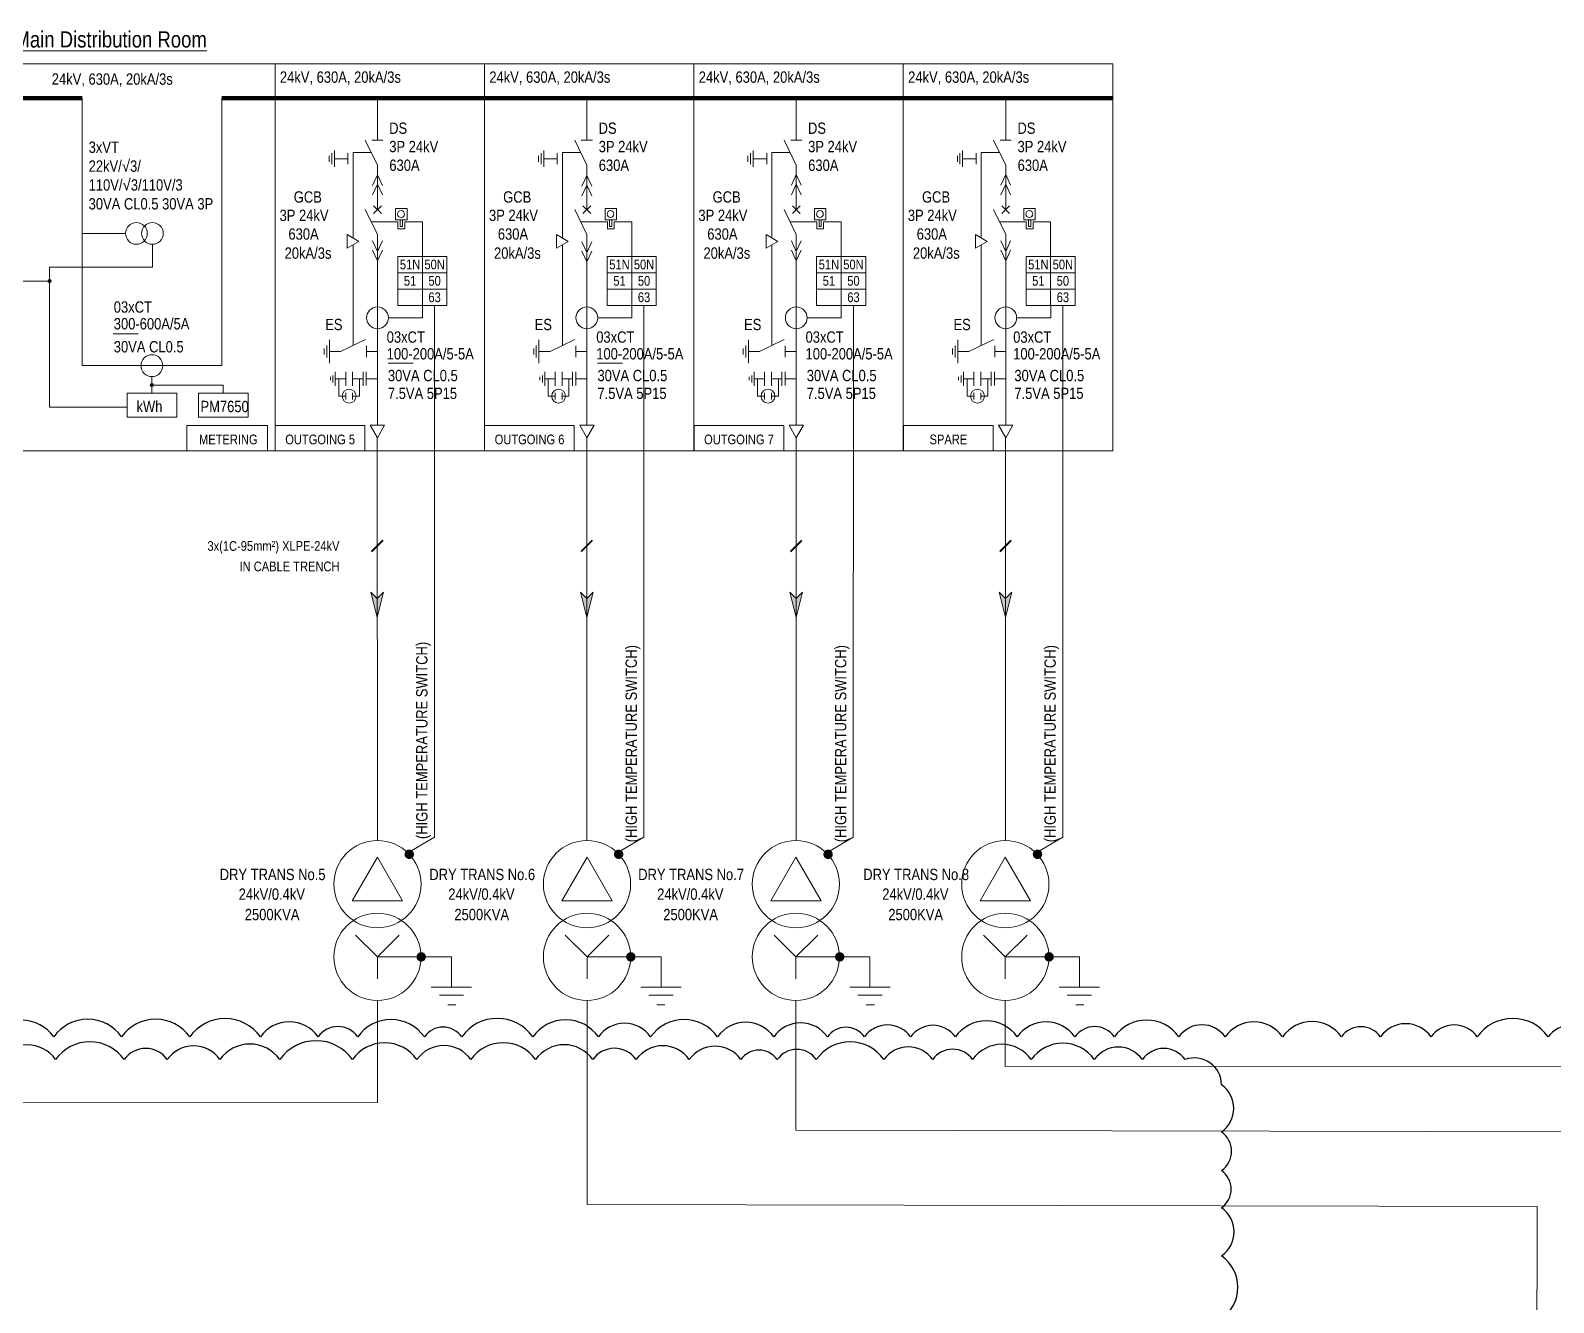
# Model space of a CAD drawing. Header units: millimetres. Extents: x -116965 to 323937, y 291661 to 566926.
# Drawn here: x -55568 to -54170, y 338755 to 339923 of the extents above; entities that cross this region are included whole.
import ezdxf
from ezdxf.enums import TextEntityAlignment as Align

# ---------------------------------------------------------------- set-up
doc = ezdxf.new("R2010")
doc.units = ezdxf.units.MM
doc.layers.get('0').update_dxf_attribs({"lineweight": 18})
doc.layers.add('A-Wall', color=7, linetype='Continuous')
doc.layers.add('HV-MV Equipment', color=4, linetype='Continuous', lineweight=9)
doc.styles.add('Hel-Con', font='')
doc.styles.add('VNI-HELVE-CONDENSE', font='')
doc.styles.get('Hel-Con').set_extended_font_data('VNI-Helve-Condense')
doc.styles.get('VNI-HELVE-CONDENSE').set_extended_font_data('VNI-Helve-Condense')

# ---------------------------------------------------------------- blocks, each defined once
blk = doc.blocks.new('$N-mt3')
at = {"linetype": 'Continuous'}
blk.add_hatch(color=0, dxfattribs=at).paths.add_polyline_path([(0.25, 0), (0, 0.25), (1, 0), (0, -0.25)])
at = {"color": 0, "linetype": 'Continuous'}
blk.add_lwpolyline([(0.25, 0), (0, 0.25), (1, 0), (0, -0.25)], close=True, dxfattribs=at)

msp = doc.modelspace()

# ---------------------------------------------------------------- hatches: boundary and pattern name
at = {"layer": 'HV-MV Equipment', "lineweight": 9}
h = msp.add_hatch(color=8, dxfattribs=at)
edge = h.paths.add_edge_path()
edge.add_arc((-55550.941126, 339693.327115), 1.508392, 0, 360)
h = msp.add_hatch(color=8, dxfattribs=at)
edge = h.paths.add_edge_path()
edge.add_arc((-55456.882353, 339597.911124), 1.508392, 0, 360)

# ---------------------------------------------------------------- linework, layer by layer
at = {"color": 1, "lineweight": -3}
msp.add_lwpolyline([(-54134.192644, 338999.377591, 0.52056705), (-54174.496405, 338999.377591, 0.52056705), (-54239.68089, 338999.377591, 0.52056705), (-54282.130102, 338999.377591, 0.52056705), (-54328.587411, 338999.377591, 0.52056705), (-54364.382571, 338999.377591, 0.52056705), (-54418.428817, 338999.377591, 0.52056705), (-54471.215665, 338999.377591, 0.52056705), (-54513.768641, 338999.377591, 0.52056705), (-54572.985739, 338999.377591, 0.52056705), (-54609.202054, 338999.377591, 0.52056705), (-54662.138443, 338999.377591, 0.52056705), (-54719.005617, 338999.377591, 0.52056705), (-54760.064202, 338999.377591, 0.52056705), (-54802.507311, 338999.377591, 0.52056705), (-54836.517137, 338999.377591, 0.52056705), (-54885.867602, 338999.377591, 0.52056705), (-54937.481522, 338999.377591, 0.52056705), (-54998.892902, 338999.377591, 0.52056705), (-55046.82629, 338999.377591, 0.52056705), (-55107.09526, 338999.377591, 0.52056705), (-55172.379438, 338999.377591, 0.52056705), (-55206.693433, 338999.377591, 0.52056705), (-55267.940012, 338999.377591, 0.52056705), (-55304.250935, 338999.377591, 0.52056705), (-55357.336865, 338999.377591, 0.52056705), (-55422.188697, 338999.377591, 0.52056705), (-55484.794368, 338999.377591, 0.52056705), (-55547.030764, 338999.377591, 0.52056705), (-55605.579507, 338999.377591, 0.52056705)], format="xyb", dxfattribs=at)
at = {"color": 3, "lineweight": -3}
msp.add_lwpolyline([(-54474.535088, 338740.591086, 0.52056705), (-54474.535088, 338798.299553, 0.52056705), (-54474.535088, 338842.47713, 0.52056705), (-54474.535088, 338876.569357, 0.52056705), (-54474.535088, 338912.137663, 0.52056705), (-54474.535088, 338955.384425, 0.52056705), (-54507.996101, 338978.523039, 0.52056705), (-54547.256129, 338978.523039, 0.52056705), (-54591.394032, 338978.523039, 0.52056705), (-54649.284593, 338978.523039, 0.52056705), (-54703.205713, 338978.523039, 0.52056705), (-54739.83301, 338978.523039, 0.52056705), (-54784.612819, 338978.523039, 0.52056705), (-54846.781058, 338978.523039, 0.52056705), (-54882.60165, 338978.523039, 0.52056705), (-54915.96245, 338978.523039, 0.52056705), (-54963.35566, 338978.523039, 0.52056705), (-55012.219863, 338978.523039, 0.52056705), (-55052.063812, 338978.523039, 0.52056705), (-55104.520043, 338978.523039, 0.52056705), (-55163.963996, 338978.523039, 0.52056705), (-55213.533176, 338978.523039, 0.52056705), (-55272.794018, 338978.523039, 0.52056705), (-55339.451529, 338978.523039, 0.52056705), (-55394.480471, 338978.523039, 0.52056705), (-55442.79941, 338978.523039, 0.52056705), (-55482.433798, 338978.523039, 0.52056705), (-55545.350757, 338978.523039, 0.52056705), (-55597.692035, 338978.523039, 0.52056705)], format="xyb", dxfattribs=at)
at = {"layer": 'A-Wall', "color": 5}
msp.add_lwpolyline([(-54630.797187, 339072.853651, -1), (-54634.970813, 339072.853651, -1)], format="xyb", close=True, dxfattribs=at)
at = {"layer": 'HV-MV Equipment', "color": 8, "lineweight": 9}
for p, q in [((-55456.497193, 339727.120402), (-55456.497193, 339706.108206)), ((-55456.497193, 339706.108206), (-55550.941126, 339706.108206)), ((-55550.941126, 339706.108206), (-55550.941126, 339614.669166)), ((-55621.107157, 339693.327115), (-55550.941126, 339693.327115)), ((-55550.941126, 339614.669166), (-55550.941126, 339577.72471)), ((-55550.941126, 339577.72471), (-55479.573632, 339577.72471))]:
    msp.add_line(p, q, dxfattribs=at)
at = {"layer": 'HV-MV Equipment', "color": 6, "lineweight": 9}
for p, q in [((-55249.805234, 339032.786839), (-55249.805234, 338939.008256)), ((-55057.318223, 339032.786839), (-55057.318223, 338845.437566)), ((-54865.46063, 339032.786839), (-54865.46063, 338913.699542)), ((-54673.117368, 339032.786839), (-54673.117368, 338972.315804)), ((-54673.117368, 338972.315804), (-52148.36629, 338972.725044)), ((-55249.805234, 338939.008256), (-56134.692994, 338938.878298)), ((-54865.46063, 338913.699542), (-53154.513985, 338910.429132)), ((-55057.318223, 338845.437566), (-54184.72854, 338843.769644))]:
    msp.add_line(p, q, dxfattribs=at)
at = {"layer": 'HV-MV Equipment', "lineweight": 9}
for points in [[(-55343.83053, 339892.933607), (-55586.581295, 339892.933607), (-55586.581295, 339537.60217), (-55343.83053, 339537.60217)], [(-55151.487269, 339892.933607), (-55343.83053, 339892.933607), (-55343.83053, 339537.60217), (-55151.487269, 339537.60217)], [(-54959.144007, 339892.933607), (-55151.487269, 339892.933607), (-55151.487269, 339537.60217), (-54959.144007, 339537.60217)], [(-54766.800745, 339892.933607), (-54959.144007, 339892.933607), (-54959.144007, 339537.60217), (-54766.800745, 339537.60217)], [(-54574.457483, 339892.933607), (-54766.800745, 339892.933607), (-54766.800745, 339537.60217), (-54574.457483, 339537.60217)], [(-55208.550713, 339715.864697), (-55231.088294, 339715.864697), (-55231.088294, 339700.839642), (-55208.550713, 339700.839642)], [(-55186.013131, 339715.864697), (-55208.550713, 339715.864697), (-55208.550713, 339700.839642), (-55186.013131, 339700.839642)], [(-55016.207451, 339715.864697), (-55038.745033, 339715.864697), (-55038.745033, 339700.839642), (-55016.207451, 339700.839642)], [(-54993.669869, 339715.864697), (-55016.207451, 339715.864697), (-55016.207451, 339700.839642), (-54993.669869, 339700.839642)], [(-54823.864189, 339715.864697), (-54846.401771, 339715.864697), (-54846.401771, 339700.839642), (-54823.864189, 339700.839642)], [(-54801.326607, 339715.864697), (-54823.864189, 339715.864697), (-54823.864189, 339700.839642), (-54801.326607, 339700.839642)], [(-54631.520927, 339715.864697), (-54654.058509, 339715.864697), (-54654.058509, 339700.839642), (-54631.520927, 339700.839642)], [(-54608.983346, 339715.864697), (-54631.520927, 339715.864697), (-54631.520927, 339700.839642), (-54608.983346, 339700.839642)], [(-55208.550713, 339700.839642), (-55231.088294, 339700.839642), (-55231.088294, 339685.814588), (-55208.550713, 339685.814588)], [(-55186.013131, 339700.839642), (-55208.550713, 339700.839642), (-55208.550713, 339685.814588), (-55186.013131, 339685.814588)], [(-55016.207451, 339700.839642), (-55038.745033, 339700.839642), (-55038.745033, 339685.814588), (-55016.207451, 339685.814588)], [(-54993.669869, 339700.839642), (-55016.207451, 339700.839642), (-55016.207451, 339685.814588), (-54993.669869, 339685.814588)], [(-54823.864189, 339700.839642), (-54846.401771, 339700.839642), (-54846.401771, 339685.814588), (-54823.864189, 339685.814588)], [(-54801.326607, 339700.839642), (-54823.864189, 339700.839642), (-54823.864189, 339685.814588), (-54801.326607, 339685.814588)], [(-54631.520927, 339700.839642), (-54654.058509, 339700.839642), (-54654.058509, 339685.814588), (-54631.520927, 339685.814588)], [(-54608.983346, 339700.839642), (-54631.520927, 339700.839642), (-54631.520927, 339685.814588), (-54608.983346, 339685.814588)], [(-55208.550713, 339685.814588), (-55231.088294, 339685.814588), (-55231.088294, 339670.789533), (-55208.550713, 339670.789533)], [(-55186.013131, 339685.814588), (-55208.550713, 339685.814588), (-55208.550713, 339670.789533), (-55186.013131, 339670.789533)], [(-55016.207451, 339685.814588), (-55038.745033, 339685.814588), (-55038.745033, 339670.789533), (-55016.207451, 339670.789533)], [(-54993.669869, 339685.814588), (-55016.207451, 339685.814588), (-55016.207451, 339670.789533), (-54993.669869, 339670.789533)], [(-54823.864189, 339685.814588), (-54846.401771, 339685.814588), (-54846.401771, 339670.789533), (-54823.864189, 339670.789533)], [(-54801.326607, 339685.814588), (-54823.864189, 339685.814588), (-54823.864189, 339670.789533), (-54801.326607, 339670.789533)], [(-54631.520927, 339685.814588), (-54654.058509, 339685.814588), (-54654.058509, 339670.789533), (-54631.520927, 339670.789533)], [(-54608.983346, 339685.814588), (-54631.520927, 339685.814588), (-54631.520927, 339670.789533), (-54608.983346, 339670.789533)], [(-55350.874247, 339537.60217), (-55424.886843, 339537.60217), (-55424.886843, 339560.625362), (-55350.874247, 339560.625362)], [(-55261.347767, 339537.60217), (-55343.727354, 339537.60217), (-55343.727354, 339560.625362), (-55261.347767, 339560.625362)], [(-55069.004505, 339537.60217), (-55151.384092, 339537.60217), (-55151.384092, 339560.625362), (-55069.004505, 339560.625362)], [(-54876.661244, 339537.60217), (-54959.04083, 339537.60217), (-54959.04083, 339560.625362), (-54876.661244, 339560.625362)], [(-54684.317982, 339537.60217), (-54766.697568, 339537.60217), (-54766.697568, 339560.625362), (-54684.317982, 339560.625362)]]:
    msp.add_lwpolyline(points, close=True, dxfattribs=at)
at = {"layer": 'HV-MV Equipment', "color": 6, "const_width": 4.173626}
for points in [[(-55520.939024, 339861.28054), (-55586.581295, 339861.28054)], [(-55536.173792, 339861.28054), (-55536.173792, 339861.28054)], [(-55343.83053, 339861.28054), (-55392.825682, 339861.28054)], [(-55343.83053, 339861.28054), (-55343.83053, 339861.28054)], [(-55151.487269, 339861.28054), (-55343.83053, 339861.28054)], [(-54959.144007, 339861.28054), (-55151.487269, 339861.28054)], [(-54766.800745, 339861.28054), (-54959.144007, 339861.28054)], [(-54574.457483, 339861.28054), (-54766.800745, 339861.28054)]]:
    msp.add_lwpolyline(points, dxfattribs=at)
at = {"layer": 'HV-MV Equipment', "color": 6, "lineweight": 9}
for points in [[(-55520.939024, 339861.28054), (-55520.939024, 339615.683103)], [(-55392.825682, 339861.28054), (-55392.825682, 339615.683103)], [(-55249.779738, 339861.28054), (-55249.779738, 339822.690254)], [(-55057.436476, 339861.28054), (-55057.436476, 339822.690254)], [(-54865.093214, 339861.28054), (-54865.093214, 339822.690254)], [(-54672.749952, 339861.28054), (-54672.749952, 339822.690254)], [(-55249.779738, 339799.818282), (-55249.779738, 339758.931529)], [(-55057.436476, 339799.818282), (-55057.436476, 339758.931529)], [(-54865.093214, 339799.818282), (-54865.093214, 339758.931529)], [(-54672.749952, 339799.818282), (-54672.749952, 339768.729704)], [(-54672.749952, 339768.729704), (-54672.749952, 339758.931529)], [(-55249.779738, 339736.059557), (-55249.779738, 339560.978106)], [(-55057.436476, 339736.059557), (-55057.436476, 339560.978106)], [(-54865.093214, 339736.059557), (-54865.093214, 339560.978106)], [(-54672.749952, 339736.059557), (-54672.749952, 339560.978106)], [(-55492.472429, 339644.899756), (-55469.565829, 339644.899756)], [(-55240.027777, 339617.936459), (-55217.121176, 339617.936459)], [(-55047.581338, 339617.936459), (-55024.674738, 339617.936459)], [(-55392.825682, 339615.683103), (-55520.939024, 339615.683103)], [(-55249.92651, 339549.187348), (-55249.857379, 339179.698458)], [(-55057.583249, 339549.187348), (-55057.506621, 339179.698458)], [(-54865.239987, 339549.187348), (-54865.163359, 339179.698458)], [(-54672.896725, 339549.187348), (-54672.820098, 339179.698458)], [(-54184.72854, 338843.769644), (-54185.60231, 338386.648525)]]:
    msp.add_lwpolyline(points, dxfattribs=at)
at = {"layer": 'HV-MV Equipment', "color": 4, "lineweight": 9}
for points in [[(-55249.779738, 339799.818282), (-55260.929457, 339822.690254)], [(-55254.875484, 339822.690254), (-55244.683992, 339822.690254)], [(-55057.436476, 339799.818282), (-55068.586195, 339822.690254)], [(-55062.532222, 339822.690254), (-55052.34073, 339822.690254)], [(-54865.093214, 339799.818282), (-54876.242933, 339822.690254)], [(-54870.18896, 339822.690254), (-54859.997468, 339822.690254)], [(-54672.749952, 339799.818282), (-54683.899672, 339822.690254)], [(-54677.845698, 339822.690254), (-54667.654206, 339822.690254)], [(-55249.779738, 339790.997128), (-55254.273918, 339781.226294)], [(-55249.779738, 339790.997128), (-55245.285558, 339781.226294)], [(-55057.436476, 339790.203583), (-55061.930656, 339780.432749)], [(-55057.436476, 339790.203583), (-55052.942296, 339780.432749)], [(-54865.081569, 339791.04913), (-54869.575749, 339781.278295)], [(-54865.081569, 339791.04913), (-54860.587389, 339781.278295)], [(-54672.738308, 339791.04913), (-54677.232487, 339781.278295)], [(-54672.738308, 339791.04913), (-54668.244128, 339781.278295)], [(-55249.779738, 339782.317785), (-55254.273918, 339772.546951)], [(-55249.779738, 339782.317785), (-55245.285558, 339772.546951)], [(-55057.436476, 339781.52424), (-55061.930656, 339771.753406)], [(-55057.436476, 339781.52424), (-55052.942296, 339771.753406)], [(-54865.081569, 339782.369787), (-54869.575749, 339772.598953)], [(-54865.081569, 339782.369787), (-54860.587389, 339772.598953)], [(-54672.738308, 339782.369787), (-54677.232487, 339772.598953)], [(-54672.738308, 339782.369787), (-54668.244128, 339772.598953)], [(-55249.779738, 339736.059557), (-55260.929457, 339758.931529)], [(-55253.382974, 339755.328292), (-55246.176501, 339762.534765)], [(-55246.176501, 339755.328292), (-55253.382974, 339762.534765)], [(-55057.436476, 339736.059557), (-55068.586195, 339758.931529)], [(-55061.039712, 339755.328292), (-55053.833239, 339762.534765)], [(-55053.833239, 339755.328292), (-55061.039712, 339762.534765)], [(-54865.093214, 339736.059557), (-54876.242933, 339758.931529)], [(-54868.696451, 339755.328292), (-54861.489978, 339762.534765)], [(-54861.489978, 339755.328292), (-54868.696451, 339762.534765)], [(-54672.749952, 339736.059557), (-54683.899672, 339758.931529)], [(-54676.353189, 339755.328292), (-54669.146716, 339762.534765)], [(-54669.146716, 339755.328292), (-54676.353189, 339762.534765)], [(-55249.779738, 339720.527011), (-55254.273918, 339730.297846)], [(-55249.779738, 339720.527011), (-55245.285558, 339730.297846)], [(-55057.436476, 339719.733466), (-55061.930656, 339729.504301)], [(-55057.436476, 339719.733466), (-55052.942296, 339729.504301)], [(-54865.081569, 339720.579013), (-54869.575749, 339730.349847)], [(-54865.081569, 339720.579013), (-54860.587389, 339730.349847)], [(-54672.738308, 339720.579013), (-54677.232487, 339730.349847)], [(-54672.738308, 339720.579013), (-54668.244128, 339730.349847)], [(-55249.779738, 339711.847668), (-55254.273918, 339721.618503)], [(-55249.779738, 339711.847668), (-55245.285558, 339721.618503)], [(-55057.436476, 339711.054123), (-55061.930656, 339720.824958)], [(-55057.436476, 339711.054123), (-55052.942296, 339720.824958)], [(-54865.081569, 339711.89967), (-54869.575749, 339721.670505)], [(-54865.081569, 339711.89967), (-54860.587389, 339721.670505)], [(-54672.738308, 339711.89967), (-54677.232487, 339721.670505)], [(-54672.738308, 339711.89967), (-54668.244128, 339721.670505)]]:
    msp.add_lwpolyline(points, dxfattribs=at)
at = {"layer": 'HV-MV Equipment', "color": 8, "lineweight": 9}
for points in [[(-55294.200106, 339802.979929), (-55294.200106, 339808.373261)], [(-55291.783657, 339800.580849), (-55291.783657, 339810.772341)], [(-55289.367207, 339798.181769), (-55289.367207, 339813.171421)], [(-55276.984569, 339805.676595), (-55289.367207, 339805.676595)], [(-55276.984569, 339800.580849), (-55276.984569, 339810.772341)], [(-55272.203738, 339732.862987), (-55272.203738, 339811.254268)], [(-55255.354597, 339811.254268), (-55272.203738, 339811.254268)], [(-55101.856844, 339802.979929), (-55101.856844, 339808.373261)], [(-55099.440395, 339800.580849), (-55099.440395, 339810.772341)], [(-55097.023945, 339798.181769), (-55097.023945, 339813.171421)], [(-55084.641308, 339805.676595), (-55097.023945, 339805.676595)], [(-55084.641308, 339800.580849), (-55084.641308, 339810.772341)], [(-55079.860476, 339732.862987), (-55079.860476, 339811.254268)], [(-55063.011336, 339811.254268), (-55079.860476, 339811.254268)], [(-54909.513582, 339802.979929), (-54909.513582, 339808.373261)], [(-54907.097133, 339800.580849), (-54907.097133, 339810.772341)], [(-54904.680684, 339798.181769), (-54904.680684, 339813.171421)], [(-54892.298046, 339805.676595), (-54904.680684, 339805.676595)], [(-54892.298046, 339800.580849), (-54892.298046, 339810.772341)], [(-54887.517214, 339732.862987), (-54887.517214, 339811.254268)], [(-54870.668074, 339811.254268), (-54887.517214, 339811.254268)], [(-54717.170321, 339802.979929), (-54717.170321, 339808.373261)], [(-54714.753871, 339800.580849), (-54714.753871, 339810.772341)], [(-54712.337422, 339798.181769), (-54712.337422, 339813.171421)], [(-54699.954784, 339805.676595), (-54712.337422, 339805.676595)], [(-54699.954784, 339800.580849), (-54699.954784, 339810.772341)], [(-54695.173952, 339732.862987), (-54695.173952, 339811.254268)], [(-54678.324812, 339811.254268), (-54695.173952, 339811.254268)], [(-55222.631714, 339749.688486), (-55222.631714, 339760.122552), (-55233.06578, 339760.122552), (-55233.06578, 339749.688486), (-55222.631714, 339749.688486)], [(-55030.288452, 339749.688486), (-55030.288452, 339760.122552), (-55040.722518, 339760.122552), (-55040.722518, 339749.688486), (-55030.288452, 339749.688486)], [(-54837.94519, 339749.688486), (-54837.94519, 339760.122552), (-54848.379256, 339760.122552), (-54848.379256, 339749.688486), (-54837.94519, 339749.688486)], [(-54645.601929, 339749.688486), (-54645.601929, 339760.122552), (-54656.035994, 339760.122552), (-54656.035994, 339749.688486), (-54645.601929, 339749.688486)], [(-55255.406334, 339747.601673), (-55230.978967, 339747.601673)], [(-55230.978967, 339747.601673), (-55230.978967, 339741.341234)], [(-55226.80534, 339749.688486), (-55226.80534, 339743.428047), (-55228.892153, 339743.428047), (-55228.892153, 339749.688486), (-55226.80534, 339749.688486)], [(-55224.718527, 339741.341234), (-55224.718527, 339747.601673)], [(-55224.593117, 339747.601673), (-55208.550713, 339747.601673), (-55208.550713, 339715.864697)], [(-55063.063072, 339747.601673), (-55038.635705, 339747.601673)], [(-55038.635705, 339747.601673), (-55038.635705, 339741.341234)], [(-55034.462079, 339749.688486), (-55034.462079, 339743.428047), (-55036.548892, 339743.428047), (-55036.548892, 339749.688486), (-55034.462079, 339749.688486)], [(-55032.375265, 339741.341234), (-55032.375265, 339747.601673)], [(-55032.249855, 339747.601673), (-55016.207451, 339747.601673), (-55016.207451, 339715.864697)], [(-54870.719811, 339747.601673), (-54846.292443, 339747.601673)], [(-54846.292443, 339747.601673), (-54846.292443, 339741.341234)], [(-54842.118817, 339749.688486), (-54842.118817, 339743.428047), (-54844.20563, 339743.428047), (-54844.20563, 339749.688486), (-54842.118817, 339749.688486)], [(-54840.032004, 339741.341234), (-54840.032004, 339747.601673)], [(-54839.906593, 339747.601673), (-54823.864189, 339747.601673), (-54823.864189, 339715.864697)], [(-54678.376549, 339747.601673), (-54653.949181, 339747.601673)], [(-54653.949181, 339747.601673), (-54653.949181, 339741.341234)], [(-54649.775555, 339749.688486), (-54649.775555, 339743.428047), (-54651.862368, 339743.428047), (-54651.862368, 339749.688486), (-54649.775555, 339749.688486)], [(-54647.688742, 339741.341234), (-54647.688742, 339747.601673)], [(-54647.563331, 339747.601673), (-54631.520927, 339747.601673), (-54631.520927, 339715.864697)], [(-55481.204873, 339737.127129), (-55520.939024, 339737.127129)], [(-55230.978967, 339741.341234), (-55224.718527, 339741.341234)], [(-55038.635705, 339741.341234), (-55032.375265, 339741.341234)], [(-54846.292443, 339741.341234), (-54840.032004, 339741.341234)], [(-54653.949181, 339741.341234), (-54647.688742, 339741.341234)], [(-55272.203738, 339634.253122), (-55272.203738, 339726.641714)], [(-55079.860476, 339634.253122), (-55079.860476, 339726.641714)], [(-54887.517214, 339634.253122), (-54887.517214, 339726.641714)], [(-54695.173952, 339634.253122), (-54695.173952, 339726.641714)], [(-55239.77301, 339659.646238), (-55208.486426, 339659.646238)], [(-55197.281922, 339670.789533), (-55197.428695, 339182.692105), (-55221.813904, 339168.255645)], [(-55208.486426, 339670.789533), (-55208.486426, 339659.646238)], [(-55047.429748, 339659.646238), (-55016.143164, 339659.646238)], [(-55005.085433, 339670.789533), (-55005.085433, 339182.692105), (-55029.470643, 339168.255645)], [(-55016.143164, 339670.789533), (-55016.143164, 339659.646238)], [(-54855.086487, 339659.646238), (-54823.799902, 339659.646238)], [(-54812.595398, 339670.789533), (-54812.742171, 339182.692105), (-54837.127381, 339168.255645)], [(-54823.799902, 339670.789533), (-54823.799902, 339659.646238)], [(-54662.743225, 339659.646238), (-54631.456641, 339659.646238)], [(-54620.252136, 339670.789533), (-54620.398909, 339182.692105), (-54644.784119, 339168.255645)], [(-54631.456641, 339670.789533), (-54631.456641, 339659.646238)], [(-55296.216805, 339623.284929), (-55296.216805, 339634.071594)], [(-55293.800355, 339617.891597), (-55293.800355, 339639.464927)], [(-55283.639724, 339628.678262), (-55260.767752, 339639.827981)], [(-55259.891455, 339623.582516), (-55259.891455, 339633.774008)], [(-55103.873543, 339623.284929), (-55103.873543, 339634.071594)], [(-55101.457094, 339617.891597), (-55101.457094, 339639.464927)], [(-55091.296462, 339628.678262), (-55068.42449, 339639.827981)], [(-55067.548193, 339623.582516), (-55067.548193, 339633.774008)], [(-54911.530281, 339623.284929), (-54911.530281, 339634.071594)], [(-54909.113832, 339617.891597), (-54909.113832, 339639.464927)], [(-54898.9532, 339628.678262), (-54876.081228, 339639.827981)], [(-54875.204931, 339623.582516), (-54875.204931, 339633.774008)], [(-54719.187019, 339623.284929), (-54719.187019, 339634.071594)], [(-54716.77057, 339617.891597), (-54716.77057, 339639.464927)], [(-54706.609938, 339628.678262), (-54683.737966, 339639.827981)], [(-54682.861669, 339623.582516), (-54682.861669, 339633.774008)], [(-55298.633254, 339625.981596), (-55298.633254, 339631.374928)], [(-55283.639724, 339628.678262), (-55293.800355, 339628.678262)], [(-55249.779738, 339628.678262), (-55259.891455, 339628.678262)], [(-55106.289993, 339625.981596), (-55106.289993, 339631.374928)], [(-55091.296462, 339628.678262), (-55101.457094, 339628.678262)], [(-55057.436476, 339628.678262), (-55067.548193, 339628.678262)], [(-54913.946731, 339625.981596), (-54913.946731, 339631.374928)], [(-54898.9532, 339628.678262), (-54909.113832, 339628.678262)], [(-54865.093214, 339628.678262), (-54875.204931, 339628.678262)], [(-54721.603469, 339625.981596), (-54721.603469, 339631.374928)], [(-54706.609938, 339628.678262), (-54716.77057, 339628.678262)], [(-54672.749952, 339628.678262), (-54682.861669, 339628.678262)], [(-55456.882353, 339605.676376), (-55456.882353, 339590.340638)], [(-55293.051609, 339605.440177), (-55293.051609, 339602.260272)], [(-55290.657363, 339606.675729), (-55290.657363, 339600.315918)], [(-55288.463415, 339609.955783), (-55288.463415, 339597.23616)], [(-55288.463415, 339603.595972), (-55278.923698, 339603.595972)], [(-55285.283509, 339603.595972), (-55285.283509, 339587.696443)], [(-55278.923698, 339609.955783), (-55278.923698, 339597.23616)], [(-55272.563886, 339597.23616), (-55272.563886, 339609.955783)], [(-55272.563886, 339603.595972), (-55263.024169, 339603.595972)], [(-55266.204075, 339603.595972), (-55266.204075, 339587.696443)], [(-55263.024169, 339609.955783), (-55263.024169, 339597.23616)], [(-55260.030586, 339603.482625), (-55249.779738, 339603.482625)], [(-55260.029033, 339610.055932), (-55260.029033, 339597.336309)], [(-55100.708347, 339605.440177), (-55100.708347, 339602.260272)], [(-55098.314102, 339606.675729), (-55098.314102, 339600.315918)], [(-55096.120153, 339609.955783), (-55096.120153, 339597.23616)], [(-55096.120153, 339603.595972), (-55086.580436, 339603.595972)], [(-55092.940247, 339603.595972), (-55092.940247, 339587.696443)], [(-55086.580436, 339609.955783), (-55086.580436, 339597.23616)], [(-55080.220624, 339597.23616), (-55080.220624, 339609.955783)], [(-55080.220624, 339603.595972), (-55070.680907, 339603.595972)], [(-55073.860813, 339603.595972), (-55073.860813, 339587.696443)], [(-55070.680907, 339609.955783), (-55070.680907, 339597.23616)], [(-55067.687324, 339603.482625), (-55057.436476, 339603.482625)], [(-55067.685772, 339610.055932), (-55067.685772, 339597.336309)], [(-54908.365085, 339605.440177), (-54908.365085, 339602.260272)], [(-54905.97084, 339606.675729), (-54905.97084, 339600.315918)], [(-54903.776891, 339609.955783), (-54903.776891, 339597.23616)], [(-54903.776891, 339603.595972), (-54894.237174, 339603.595972)], [(-54900.596986, 339603.595972), (-54900.596986, 339587.696443)], [(-54894.237174, 339609.955783), (-54894.237174, 339597.23616)], [(-54887.877363, 339597.23616), (-54887.877363, 339609.955783)], [(-54887.877363, 339603.595972), (-54878.337646, 339603.595972)], [(-54881.517551, 339603.595972), (-54881.517551, 339587.696443)], [(-54878.337646, 339609.955783), (-54878.337646, 339597.23616)], [(-54875.344062, 339603.482625), (-54865.093214, 339603.482625)], [(-54875.34251, 339610.055932), (-54875.34251, 339597.336309)], [(-54716.021823, 339605.440177), (-54716.021823, 339602.260272)], [(-54713.627578, 339606.675729), (-54713.627578, 339600.315918)], [(-54711.433629, 339609.955783), (-54711.433629, 339597.23616)], [(-54711.433629, 339603.595972), (-54701.893912, 339603.595972)], [(-54708.253724, 339603.595972), (-54708.253724, 339587.696443)], [(-54701.893912, 339609.955783), (-54701.893912, 339597.23616)], [(-54695.534101, 339597.23616), (-54695.534101, 339609.955783)], [(-54695.534101, 339603.595972), (-54685.994384, 339603.595972)], [(-54689.174289, 339603.595972), (-54689.174289, 339587.696443)], [(-54685.994384, 339609.955783), (-54685.994384, 339597.23616)], [(-54683.000801, 339603.482625), (-54672.749952, 339603.482625)], [(-54682.999248, 339610.055932), (-54682.999248, 339597.336309)], [(-55456.882353, 339597.911124), (-55391.545381, 339597.911124), (-55391.545381, 339590.391732)], [(-55278.923698, 339590.876349), (-55278.923698, 339584.516537)], [(-55272.563886, 339584.516537), (-55272.563886, 339590.876349)], [(-55086.580436, 339590.876349), (-55086.580436, 339584.516537)], [(-55080.220624, 339584.516537), (-55080.220624, 339590.876349)], [(-54894.237174, 339590.876349), (-54894.237174, 339584.516537)], [(-54887.877363, 339584.516537), (-54887.877363, 339590.876349)], [(-54701.893912, 339590.876349), (-54701.893912, 339584.516537)], [(-54695.534101, 339584.516537), (-54695.534101, 339590.876349)], [(-55285.283509, 339587.696443), (-55282.103603, 339587.696443)], [(-55282.103603, 339587.696443), (-55278.923698, 339587.696443)], [(-55272.563886, 339587.696443), (-55269.383981, 339587.696443)], [(-55269.383981, 339587.696443), (-55266.204075, 339587.696443)], [(-55092.940247, 339587.696443), (-55089.760342, 339587.696443)], [(-55089.760342, 339587.696443), (-55086.580436, 339587.696443)], [(-55080.220624, 339587.696443), (-55077.040719, 339587.696443)], [(-55077.040719, 339587.696443), (-55073.860813, 339587.696443)], [(-54900.596986, 339587.696443), (-54897.41708, 339587.696443)], [(-54897.41708, 339587.696443), (-54894.237174, 339587.696443)], [(-54887.877363, 339587.696443), (-54884.697457, 339587.696443)], [(-54884.697457, 339587.696443), (-54881.517551, 339587.696443)], [(-54708.253724, 339587.696443), (-54705.073818, 339587.696443)], [(-54705.073818, 339587.696443), (-54701.893912, 339587.696443)], [(-54695.534101, 339587.696443), (-54692.354195, 339587.696443)], [(-54692.354195, 339587.696443), (-54689.174289, 339587.696443)], [(-55249.805234, 339072.853651), (-55181.803209, 339072.853651), (-55181.803209, 339045.029476)], [(-55057.318223, 339072.853651), (-54989.316198, 339072.853651), (-54989.316198, 339045.029476)], [(-54865.46063, 339072.853651), (-54797.458606, 339072.853651), (-54797.458606, 339045.029476)], [(-54673.117368, 339072.853651), (-54605.115344, 339072.853651), (-54605.115344, 339045.029476)], [(-55200.352659, 339045.029476), (-55163.253759, 339045.029476)], [(-55007.865648, 339045.029476), (-54970.766748, 339045.029476)], [(-54816.008056, 339045.029476), (-54778.909156, 339045.029476)], [(-54623.664794, 339045.029476), (-54586.565894, 339045.029476)], [(-55192.932879, 339037.609696), (-55170.673539, 339037.609696)], [(-55000.445868, 339037.609696), (-54978.186528, 339037.609696)], [(-54808.588276, 339037.609696), (-54786.328936, 339037.609696)], [(-54616.245014, 339037.609696), (-54593.985674, 339037.609696)], [(-55185.12474, 339028.751184), (-55177.70496, 339028.751184)], [(-54993.177399, 339028.751184), (-54985.757619, 339028.751184)], [(-54800.780136, 339028.751184), (-54793.360356, 339028.751184)], [(-54608.436874, 339028.751184), (-54601.017094, 339028.751184)]]:
    msp.add_lwpolyline(points, dxfattribs=at)
for points in [[(-55266.815957, 339729.75235), (-55277.591518, 339723.531077), (-55277.591518, 339735.973623)], [(-55074.472695, 339729.75235), (-55085.248256, 339723.531077), (-55085.248256, 339735.973623)], [(-54882.129434, 339729.75235), (-54892.904994, 339723.531077), (-54892.904994, 339735.973623)], [(-54689.786172, 339729.75235), (-54700.561733, 339723.531077), (-54700.561733, 339735.973623)], [(-55479.573632, 339568.467298), (-55433.996127, 339568.467298), (-55433.996127, 339590.391732), (-55479.573632, 339590.391732)], [(-55413.994463, 339568.467298), (-55368.416959, 339568.467298), (-55368.416959, 339590.391732), (-55413.994463, 339590.391732)]]:
    msp.add_lwpolyline(points, close=True, dxfattribs=at)
at = {"layer": 'HV-MV Equipment', "color": 6, "lineweight": 9}
for points in [[(-54855.341253, 339617.936459, 0, 0, 0), (-54832.434653, 339617.936459, 1.483956, 1.483956, 0)], [(-54664.652907, 339617.936459, 0, 0, 0), (-54641.746307, 339617.936459, 1.483956, 1.483956, 0)]]:
    msp.add_lwpolyline(points, format="xyseb", dxfattribs=at)
for points in [[(-55243.165544, 339560.978106), (-55256.393931, 339560.978106), (-55249.779738, 339549.521987)], [(-55050.822283, 339560.978106), (-55064.050669, 339560.978106), (-55057.436476, 339549.521987)], [(-54858.479021, 339560.978106), (-54871.707407, 339560.978106), (-54865.093214, 339549.521987)], [(-54666.135759, 339560.978106), (-54679.364146, 339560.978106), (-54672.749952, 339549.521987)]]:
    msp.add_lwpolyline(points, close=True, dxfattribs=at)
at = {"layer": 'HV-MV Equipment', "color": 7, "lineweight": 9}
for points in [[(-55052.305533, 339455.396072, 1.66945, 1.66945, 0), (-55062.798687, 339444.902919, 0, 0, 0), (-55057.55211, 339450.149496, 0, 0, 0), (-55050.13233, 339450.149496, 0, 0, 0), (-55267.960429, 339450.149496, 0, 0, 0), (-55279.090099, 339450.149496, 0, 0, 0)], [(-55244.648795, 339455.396072, 1.66945, 1.66945, 0), (-55255.141949, 339444.902919, 0, 0, 0), (-55249.895372, 339450.149496, 0, 0, 0), (-55242.475592, 339450.149496, 0, 0, 0), (-55263.322676, 339450.149496, 0, 0, 0), (-55274.452346, 339450.149496, 0, 0, 0)], [(-54859.962308, 339455.396072, 1.66945, 1.66945, 0), (-54870.455461, 339444.902919, 0, 0, 0), (-54865.208884, 339450.149496, 0, 0, 0), (-54857.789104, 339450.149496, 0, 0, 0), (-55075.617204, 339450.149496, 0, 0, 0), (-55086.746874, 339450.149496, 0, 0, 0)], [(-54667.628853, 339455.338237, 1.66945, 1.66945, 0), (-54678.122007, 339444.845083, 0, 0, 0), (-54672.87543, 339450.09166, 0, 0, 0), (-54665.45565, 339450.09166, 0, 0, 0), (-54883.283749, 339450.09166, 0, 0, 0), (-54894.413419, 339450.09166, 0, 0, 0)]]:
    msp.add_lwpolyline(points, format="xyseb", dxfattribs=at)
at = {"layer": 'HV-MV Equipment', "color": 8, "lineweight": 9, "const_width": 4.451868}
for points in [[(-55218.494807, 339167.045206, -1), (-55222.668428, 339167.038924, -1)], [(-55026.151545, 339167.045206, -1), (-55030.325166, 339167.038924, -1)], [(-54833.808283, 339167.045206, -1), (-54837.981905, 339167.038924, -1)], [(-54641.465021, 339167.045206, -1), (-54645.638643, 339167.038924, -1)], [(-55207.485053, 339072.853651, -1), (-55211.658679, 339072.853651, -1)], [(-55207.485053, 339072.853651, -1), (-55211.658679, 339072.853651, -1)], [(-55014.998042, 339072.853651, -1), (-55019.171668, 339072.853651, -1)], [(-55014.998042, 339072.853651, -1), (-55019.171668, 339072.853651, -1)], [(-54823.140449, 339072.853651, -1), (-54827.314075, 339072.853651, -1)], [(-54823.140449, 339072.853651, -1), (-54827.314075, 339072.853651, -1)], [(-54630.797187, 339072.853651, -1), (-54634.970813, 339072.853651, -1)]]:
    msp.add_lwpolyline(points, format="xyb", close=True, dxfattribs=at)
at = {"layer": 'HV-MV Equipment', "color": 3, "lineweight": 9}
for points in [[(-55226.672649, 339124.307447), (-55249.805234, 339164.374259), (-55272.937818, 339124.307447)], [(-55034.185638, 339124.307447), (-55057.318223, 339164.374259), (-55080.450807, 339124.307447)], [(-54842.328045, 339124.307447), (-54865.46063, 339164.374259), (-54888.593215, 339124.307447)], [(-54649.984784, 339124.307447), (-54673.117368, 339164.374259), (-54696.249953, 339124.307447)]]:
    msp.add_lwpolyline(points, close=True, dxfattribs=at)
for points in [[(-55269.83864, 339092.887057), (-55249.805234, 339072.853651), (-55229.771828, 339092.887057), (-55249.805234, 339072.853651), (-55249.805234, 339052.820245)], [(-55077.351629, 339092.887057), (-55057.318223, 339072.853651), (-55037.284817, 339092.887057), (-55057.318223, 339072.853651), (-55057.318223, 339052.820245)], [(-54885.494036, 339092.887057), (-54865.46063, 339072.853651), (-54845.427224, 339092.887057), (-54865.46063, 339072.853651), (-54865.46063, 339052.820245)], [(-54693.150774, 339092.887057), (-54673.117368, 339072.853651), (-54653.083962, 339092.887057), (-54673.117368, 339072.853651), (-54673.117368, 339052.820245)]]:
    msp.add_lwpolyline(points, dxfattribs=at)
at = {"layer": 'HV-MV Equipment', "color": 8, "lineweight": 9}
for centre, radius in [((-55228.082136, 339754.86829), 3.133392), ((-55035.738874, 339754.86829), 3.133392), ((-54843.395612, 339754.86829), 3.133392), ((-54651.052351, 339754.86829), 3.133392), ((-55471.198146, 339737.127129), 10.006728), ((-55456.497193, 339737.127129), 10.006728), ((-55550.941126, 339693.327115), 1.508392), ((-55249.779738, 339659.646238), 10.006728), ((-55057.436476, 339659.646238), 10.006728), ((-54865.093214, 339659.646238), 10.006728), ((-54672.749952, 339659.646238), 10.006728), ((-55456.882353, 339615.683103), 10.006728), ((-55456.882353, 339597.911124), 1.508392), ((-55275.743792, 339587.696443), 6.359811), ((-55083.40053, 339587.696443), 6.359811), ((-54891.057268, 339587.696443), 6.359811), ((-54698.714007, 339587.696443), 6.359811), ((-55249.805234, 339139.631671), 40.066812), ((-55057.318223, 339139.631671), 40.066812), ((-54865.46063, 339139.631671), 40.066812), ((-54673.117368, 339139.631671), 40.066812), ((-55249.805234, 339072.853651), 40.066812), ((-55057.318223, 339072.853651), 40.066812), ((-54865.46063, 339072.853651), 40.066812), ((-54673.117368, 339072.853651), 40.066812)]:
    msp.add_circle(centre, radius, dxfattribs=at)

# ---------------------------------------------------------------- block references
at = {"layer": 'HV-MV Equipment', "lineweight": 9, "xscale": 23.25952605258444, "yscale": 23.25952605258444, "zscale": 23.25952605258444, "rotation": 270}
for p in [(-55249.898957, 339407.735948), (-55057.555695, 339407.735948), (-54865.212433, 339407.735948), (-54673.05099, 339407.565599)]:
    msp.add_blockref('$N-mt3', p, dxfattribs=at)

# ---------------------------------------------------------------- texts
at = {"layer": 'HV-MV Equipment', "color": 0, "lineweight": 9, "style": 'VNI-HELVE-CONDENSE'}
msp.add_text('%%UMVSB (ATS) - Located at Main Distribution Room', height=14.83955998, dxfattribs=at).set_placement((-55779.666534, 339907.816612))
at = {"layer": 'HV-MV Equipment', "color": 7, "lineweight": 9, "style": 'Hel-Con'}
for s, height, p in [('24kV, 630A, 20kA/3s', 10.38769199, (-55548.901411, 339873.640066)), ('24kV, 630A, 20kA/3s', 10.38769199, (-55339.378662, 339875.442036)), ('24kV, 630A, 20kA/3s', 10.38769199, (-55147.035401, 339875.442036)), ('24kV, 630A, 20kA/3s', 10.38769199, (-54954.692139, 339875.442036)), ('24kV, 630A, 20kA/3s', 10.38769199, (-54762.348877, 339875.442036)), ('DS', 10.387692, (-55239.013845, 339828.530494)), ('DS', 10.387692, (-55046.670583, 339828.530494)), ('DS', 10.387692, (-54854.327321, 339828.530494)), ('DS', 10.387692, (-54661.984059, 339828.530494)), ('3P 24kV', 10.387692, (-55238.922485, 339811.660208)), ('3P 24kV', 10.387692, (-55046.579223, 339811.660208)), ('3P 24kV', 10.387692, (-54854.235961, 339811.660208)), ('3P 24kV', 10.387692, (-54661.892699, 339811.660208)), ('630A', 10.387692, (-55238.850111, 339794.5183)), ('630A', 10.387692, (-55046.506849, 339794.5183)), ('630A', 10.387692, (-54854.163588, 339794.5183)), ('630A', 10.387692, (-54661.820326, 339794.5183)), ('GCB', 10.387692, (-55326.655133, 339765.380957)), ('GCB', 10.387692, (-55134.311871, 339765.380957)), ('GCB', 10.387692, (-54941.968609, 339765.380957)), ('GCB', 10.387692, (-54749.625348, 339765.380957)), ('3P 24kV', 10.387692, (-55339.684504, 339748.510672)), ('3P 24kV', 10.387692, (-55147.341242, 339748.510672)), ('3P 24kV', 10.387692, (-54954.99798, 339748.510672)), ('3P 24kV', 10.387692, (-54762.654718, 339748.510672)), ('630A', 10.387692, (-55331.549334, 339731.368763)), ('630A', 10.387692, (-55139.206072, 339731.368763)), ('630A', 10.387692, (-54946.862811, 339731.368763)), ('630A', 10.387692, (-54754.519549, 339731.368763)), ('20kA/3s', 10.387692, (-55335.043052, 339713.858408)), ('20kA/3s', 10.387692, (-55142.699791, 339713.858408)), ('20kA/3s', 10.387692, (-54950.356529, 339713.858408)), ('20kA/3s', 10.387692, (-54758.013267, 339713.858408)), ('03xCT', 10.387692, (-55491.950477, 339664.351077)), ('300-600A/5A', 10.38769199, (-55491.950477, 339648.968641)), ('03xCT', 10.387692, (-55241.270986, 339636.767367)), ('03xCT', 10.387692, (-55048.824548, 339636.767367)), ('03xCT', 10.387692, (-54856.584462, 339636.767367)), ('03xCT', 10.387692, (-54665.896117, 339636.767367)), ('30VA CL0.5', 10.387692, (-55491.950477, 339627.846754)), ('100-200A/5-5A', 10.38769199, (-55241.270986, 339621.384931)), ('100-200A/5-5A', 10.38769199, (-55048.824548, 339621.384931)), ('100-200A/5-5A', 10.38769199, (-54856.584462, 339621.384931)), ('100-200A/5-5A', 10.38769199, (-54665.896117, 339621.384931)), ('30VA CL0.5', 10.387692, (-55240.174461, 339601.418542)), ('30VA CL0.5', 10.387692, (-55047.728023, 339601.418542)), ('30VA CL0.5', 10.387692, (-54855.487937, 339601.418542)), ('30VA CL0.5', 10.387692, (-54664.799592, 339601.418542)), ('7.5VA 5P15', 10.387692, (-55240.174461, 339585.10383)), ('7.5VA 5P15', 10.387692, (-55047.728023, 339585.10383)), ('7.5VA 5P15', 10.387692, (-54855.487937, 339585.10383)), ('7.5VA 5P15', 10.387692, (-54664.799592, 339585.10383)), ('kWh', 10.387692, (-55471.080595, 339573.010014)), ('PM7650', 10.387692, (-55412.301422, 339573.010014))]:
    msp.add_text(s, height=height, dxfattribs=at).set_placement(p)
for s, p in [('51N', (-55219.819503, 339708.565859)), ('50N', (-55197.281922, 339708.565859)), ('51N', (-55027.476242, 339708.565859)), ('50N', (-55004.93866, 339708.565859)), ('51N', (-54835.13298, 339708.565859)), ('50N', (-54812.595398, 339708.565859)), ('51N', (-54642.789718, 339708.565859)), ('50N', (-54620.252136, 339708.565859)), ('51', (-55219.819503, 339693.540805)), ('50', (-55197.281922, 339693.540805)), ('51', (-55027.476242, 339693.540805)), ('50', (-55004.93866, 339693.540805)), ('51', (-54835.13298, 339693.540805)), ('50', (-54812.595398, 339693.540805)), ('51', (-54642.789718, 339693.540805)), ('50', (-54620.252136, 339693.540805)), ('63', (-55197.281922, 339678.51575)), ('63', (-55004.93866, 339678.51575)), ('63', (-54812.595398, 339678.51575)), ('63', (-54620.252136, 339678.51575))]:
    msp.add_text(s, height=8.903736, dxfattribs=at).set_placement(p, align=Align.MIDDLE_CENTER)
for p in [(-55297.739417, 339653.473941), (-55105.396155, 339653.473941), (-54913.052894, 339653.473941), (-54720.709632, 339653.473941)]:
    msp.add_text('ES', height=10.387692, dxfattribs=at).set_placement(p, align=Align.MIDDLE_LEFT)
for s, height, p in [('METERING', 8.903736, (-55386.764453, 339543.484331)), ('OUTGOING 5', 8.903736, (-55302.428652, 339543.484331)), ('OUTGOING 6', 8.903736, (-55110.08539, 339543.484331)), ('OUTGOING 7', 8.903736, (-54917.742128, 339543.484331)), ('SPARE', 8.903736, (-54725.398867, 339543.484331)), ('DRY TRANS No.5', 10.38769199, (-55346.041523, 339143.345787)), ('DRY TRANS No.6', 10.38769199, (-55153.554512, 339143.345787)), ('DRY TRANS No.7', 10.38769199, (-54961.696919, 339143.345787)), ('DRY TRANS No.8', 10.38769199, (-54755.011267, 339143.345787)), ('24kV/0.4kV', 10.387692, (-55346.774696, 339125.250425)), ('24kV/0.4kV', 10.387692, (-55154.287685, 339125.250425)), ('24kV/0.4kV', 10.387692, (-54962.430092, 339125.250425)), ('24kV/0.4kV', 10.387692, (-54755.74444, 339125.250425)), ('2500KVA', 10.387692, (-55346.499063, 339106.498779)), ('2500KVA', 10.387692, (-55154.012052, 339106.498779)), ('2500KVA', 10.387692, (-54962.15446, 339106.498779)), ('2500KVA', 10.387692, (-54755.468807, 339106.498779))]:
    msp.add_text(s, height=height, dxfattribs=at).set_placement(p, align=Align.CENTER)
for s, p in [('3x(1C-95mm²) XLPE-24kV', (-55284.654934, 339450.149496)), ('IN CABLE TRENCH', (-55284.654934, 339431.341485))]:
    msp.add_text(s, height=8.90373599, dxfattribs=at).set_placement(p, align=Align.MIDDLE_RIGHT)
at = {"layer": 'HV-MV Equipment', "color": 7, "lineweight": 9, "style": 'VNI-HELVE-CONDENSE'}
for p in [(-55207.741868, 339271.575074), (-55015.398606, 339268.595465), (-54823.055344, 339268.595465), (-54630.712082, 339268.595465)]:
    msp.add_text('(HIGH TEMPERATURE SWITCH)', height=10.38769199, rotation=90, dxfattribs=at).set_placement(p, align=Align.MIDDLE)
at = {"layer": 'HV-MV Equipment', "color": 7, "lineweight": 9, "insert": (-55515.038221, 339821.439376), "char_height": 10.38769199, "width": 122.21253891, "attachment_point": 1, "style": 'Hel-Con'}
msp.add_mtext('3xVT\\P22kV/{\\fSymbol|b0|i0|c2|p18;Ö}3/\\P110V/{\\fSymbol|b0|i0|c2|p18;Ö}3/110V/3\\P30VA CL0.5 30VA 3P', dxfattribs=at)

doc.saveas('drawing.dxf')
